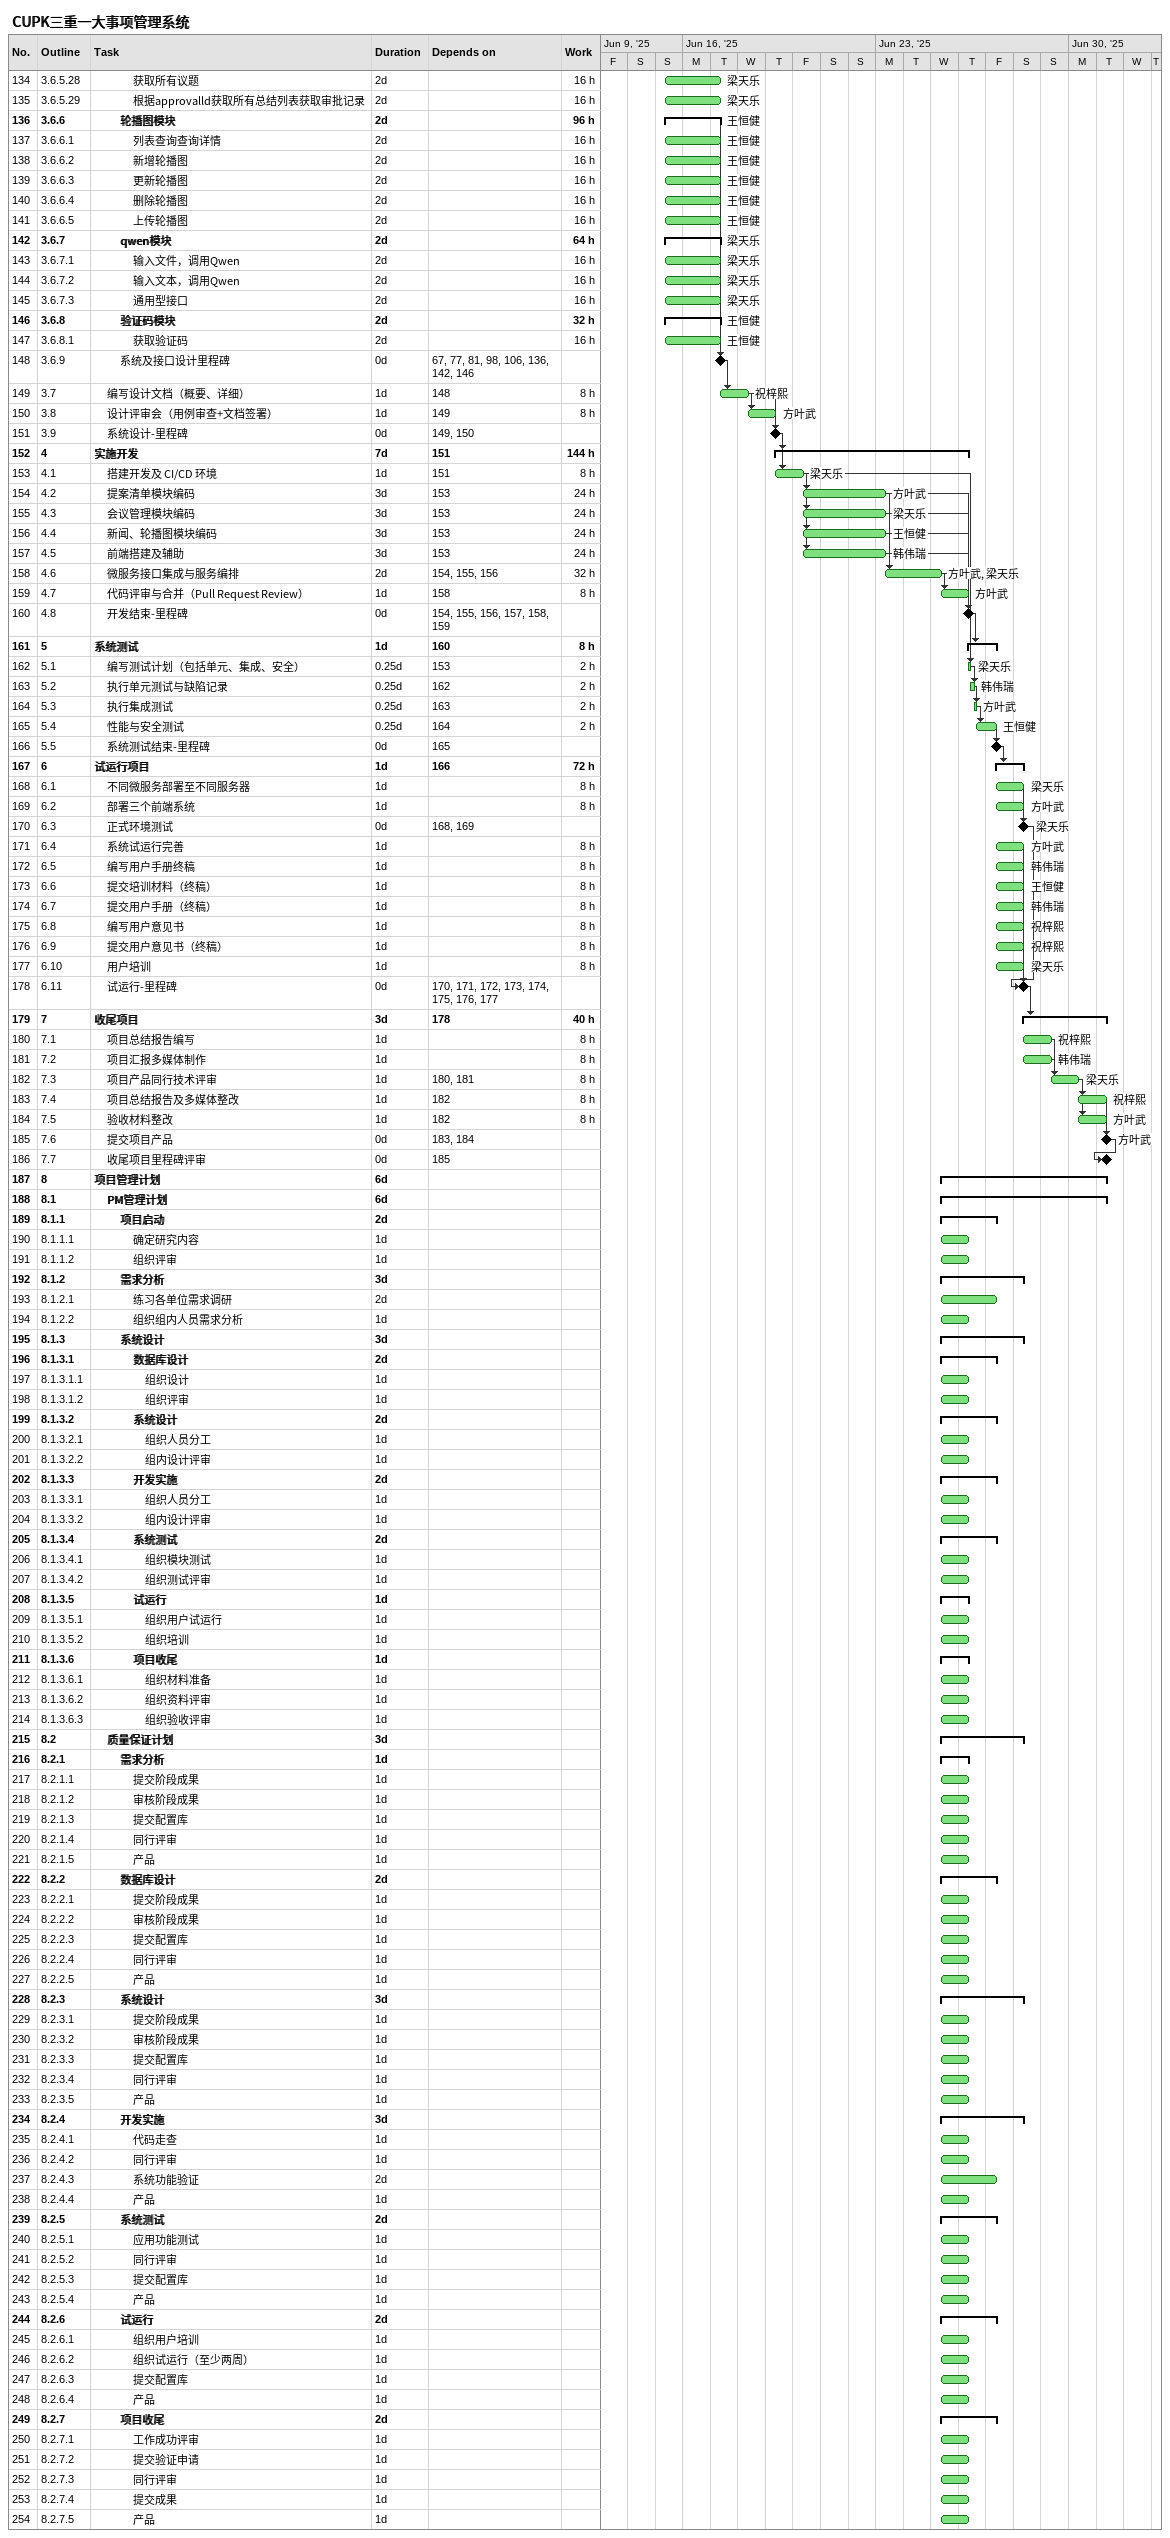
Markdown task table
CUPK三重一大事项管理系统

| ID | WBS | Task | Duration | Start | Finish | Predecessors | Resources | Work (h) |
|---|---|---|---|---|---|---|---|---|
| 134 | 3.6.5.28 | 获取所有议题 | 2d | 2025-06-15 | 2025-06-17 |  | 梁天乐 | 16 |
| 135 | 3.6.5.29 | 根据approvalld获取所有总结列表获取审批记录 | 2d | 2025-06-15 | 2025-06-17 |  | 梁天乐 | 16 |
| 136 | 3.6.6 | **轮播图模块** | 2d | 2025-06-15 | 2025-06-17 |  | 王恒健 | 96 |
| 137 | 3.6.6.1 | 列表查询查询详情 | 2d | 2025-06-15 | 2025-06-17 |  | 王恒健 | 16 |
| 138 | 3.6.6.2 | 新增轮播图 | 2d | 2025-06-15 | 2025-06-17 |  | 王恒健 | 16 |
| 139 | 3.6.6.3 | 更新轮播图 | 2d | 2025-06-15 | 2025-06-17 |  | 王恒健 | 16 |
| 140 | 3.6.6.4 | 删除轮播图 | 2d | 2025-06-15 | 2025-06-17 |  | 王恒健 | 16 |
| 141 | 3.6.6.5 | 上传轮播图 | 2d | 2025-06-15 | 2025-06-17 |  | 王恒健 | 16 |
| 142 | 3.6.7 | **qwen模块** | 2d | 2025-06-15 | 2025-06-17 |  | 梁天乐 | 64 |
| 143 | 3.6.7.1 | 输入文件，调用Qwen | 2d | 2025-06-15 | 2025-06-17 |  | 梁天乐 | 16 |
| 144 | 3.6.7.2 | 输入文本，调用Qwen | 2d | 2025-06-15 | 2025-06-17 |  | 梁天乐 | 16 |
| 145 | 3.6.7.3 | 通用型接口 | 2d | 2025-06-15 | 2025-06-17 |  | 梁天乐 | 16 |
| 146 | 3.6.8 | **验证码模块** | 2d | 2025-06-15 | 2025-06-17 |  | 王恒健 | 32 |
| 147 | 3.6.8.1 | 获取验证码 | 2d | 2025-06-15 | 2025-06-17 |  | 王恒健 | 16 |
| 148 | 3.6.9 | 系统及接口设计里程碑 | 0d | 2025-06-17 | 2025-06-17 | 67, 77, 81, 98, 106, 136, 142, 146 |  |  |
| 149 | 3.7 | 编写设计文档（概要、详细） | 1d | 2025-06-17 | 2025-06-18 | 148 | 祝梓熙 | 8 |
| 150 | 3.8 | 设计评审会（用例审查+文档签署） | 1d | 2025-06-18 | 2025-06-19 | 149 | 方叶武 | 8 |
| 151 | 3.9 | 系统设计-里程碑 | 0d | 2025-06-19 | 2025-06-19 | 149, 150 |  |  |
| 152 | 4 | **实施开发** | 7d | 2025-06-19 | 2025-06-26 | 151 |  | 144 |
| 153 | 4.1 | 搭建开发及 CI/CD 环境 | 1d | 2025-06-19 | 2025-06-20 | 151 | 梁天乐 | 8 |
| 154 | 4.2 | 提案清单模块编码 | 3d | 2025-06-20 | 2025-06-23 | 153 | 方叶武 | 24 |
| 155 | 4.3 | 会议管理模块编码 | 3d | 2025-06-20 | 2025-06-23 | 153 | 梁天乐 | 24 |
| 156 | 4.4 | 新闻、轮播图模块编码 | 3d | 2025-06-20 | 2025-06-23 | 153 | 王恒健 | 24 |
| 157 | 4.5 | 前端搭建及辅助 | 3d | 2025-06-20 | 2025-06-23 | 153 | 韩伟瑞 | 24 |
| 158 | 4.6 | 微服务接口集成与服务编排 | 2d | 2025-06-23 | 2025-06-25 | 154, 155, 156 | 方叶武, 梁天乐 | 32 |
| 159 | 4.7 | 代码评审与合并（Pull Request Review） | 1d | 2025-06-25 | 2025-06-26 | 158 | 方叶武 | 8 |
| 160 | 4.8 | 开发结束-里程碑 | 0d | 2025-06-26 | 2025-06-26 | 154, 155, 156, 157, 158, 159 |  |  |
| 161 | 5 | **系统测试** | 1d | 2025-06-26 | 2025-06-27 | 160 |  | 8 |
| 162 | 5.1 | 编写测试计划（包括单元、集成、安全） | 0.25d | 2025-06-26 | 2025-06-26 | 153 | 梁天乐 | 2 |
| 163 | 5.2 | 执行单元测试与缺陷记录 | 0.25d | 2025-06-26 | 2025-06-26 | 162 | 韩伟瑞 | 2 |
| 164 | 5.3 | 执行集成测试 | 0.25d | 2025-06-26 | 2025-06-26 | 163 | 方叶武 | 2 |
| 165 | 5.4 | 性能与安全测试 | 0.25d | 2025-06-26 | 2025-06-27 | 164 | 王恒健 | 2 |
| 166 | 5.5 | 系统测试结束-里程碑 | 0d | 2025-06-27 | 2025-06-27 | 165 |  |  |
| 167 | 6 | **试运行项目** | 1d | 2025-06-27 | 2025-06-28 | 166 |  | 72 |
| 168 | 6.1 | 不同微服务部署至不同服务器 | 1d | 2025-06-27 | 2025-06-28 |  | 梁天乐 | 8 |
| 169 | 6.2 | 部署三个前端系统 | 1d | 2025-06-27 | 2025-06-28 |  | 方叶武 | 8 |
| 170 | 6.3 | 正式环境测试 | 0d | 2025-06-28 | 2025-06-28 | 168, 169 | 梁天乐 |  |
| 171 | 6.4 | 系统试运行完善 | 1d | 2025-06-27 | 2025-06-28 |  | 方叶武 | 8 |
| 172 | 6.5 | 编写用户手册终稿 | 1d | 2025-06-27 | 2025-06-28 |  | 韩伟瑞 | 8 |
| 173 | 6.6 | 提交培训材料（终稿） | 1d | 2025-06-27 | 2025-06-28 |  | 王恒健 | 8 |
| 174 | 6.7 | 提交用户手册（终稿） | 1d | 2025-06-27 | 2025-06-28 |  | 韩伟瑞 | 8 |
| 175 | 6.8 | 编写用户意见书 | 1d | 2025-06-27 | 2025-06-28 |  | 祝梓熙 | 8 |
| 176 | 6.9 | 提交用户意见书（终稿） | 1d | 2025-06-27 | 2025-06-28 |  | 祝梓熙 | 8 |
| 177 | 6.10 | 用户培训 | 1d | 2025-06-27 | 2025-06-28 |  | 梁天乐 | 8 |
| 178 | 6.11 | 试运行-里程碑 | 0d | 2025-06-28 | 2025-06-28 | 170, 171, 172, 173, 174, 175, 176, 177 |  |  |
| 179 | 7 | **收尾项目** | 3d | 2025-06-28 | 2025-07-01 | 178 |  | 40 |
| 180 | 7.1 | 项目总结报告编写 | 1d | 2025-06-28 | 2025-06-29 |  | 祝梓熙 | 8 |
| 181 | 7.2 | 项目汇报多媒体制作 | 1d | 2025-06-28 | 2025-06-29 |  | 韩伟瑞 | 8 |
| 182 | 7.3 | 项目产品同行技术评审 | 1d | 2025-06-29 | 2025-06-30 | 180, 181 | 梁天乐 | 8 |
| 183 | 7.4 | 项目总结报告及多媒体整改 | 1d | 2025-06-30 | 2025-07-01 | 182 | 祝梓熙 | 8 |
| 184 | 7.5 | 验收材料整改 | 1d | 2025-06-30 | 2025-07-01 | 182 | 方叶武 | 8 |
| 185 | 7.6 | 提交项目产品 | 0d | 2025-07-01 | 2025-07-01 | 183, 184 | 方叶武 |  |
| 186 | 7.7 | 收尾项目里程碑评审 | 0d | 2025-07-01 | 2025-07-01 | 185 |  |  |
| 187 | 8 | **项目管理计划** | 6d | 2025-06-25 | 2025-07-01 |  |  |  |
| 188 | 8.1 | **PM管理计划** | 6d | 2025-06-25 | 2025-07-01 |  |  |  |
| 189 | 8.1.1 | **项目启动** | 2d | 2025-06-25 | 2025-06-27 |  |  |  |
| 190 | 8.1.1.1 | 确定研究内容 | 1d | 2025-06-25 | 2025-06-26 |  |  |  |
| 191 | 8.1.1.2 | 组织评审 | 1d | 2025-06-25 | 2025-06-26 |  |  |  |
| 192 | 8.1.2 | **需求分析** | 3d | 2025-06-25 | 2025-06-28 |  |  |  |
| 193 | 8.1.2.1 | 练习各单位需求调研 | 2d | 2025-06-25 | 2025-06-27 |  |  |  |
| 194 | 8.1.2.2 | 组织组内人员需求分析 | 1d | 2025-06-25 | 2025-06-26 |  |  |  |
| 195 | 8.1.3 | **系统设计** | 3d | 2025-06-25 | 2025-06-28 |  |  |  |
| 196 | 8.1.3.1 | **数据库设计** | 2d | 2025-06-25 | 2025-06-27 |  |  |  |
| 197 | 8.1.3.1.1 | 组织设计 | 1d | 2025-06-25 | 2025-06-26 |  |  |  |
| 198 | 8.1.3.1.2 | 组织评审 | 1d | 2025-06-25 | 2025-06-26 |  |  |  |
| 199 | 8.1.3.2 | **系统设计** | 2d | 2025-06-25 | 2025-06-27 |  |  |  |
| 200 | 8.1.3.2.1 | 组织人员分工 | 1d | 2025-06-25 | 2025-06-26 |  |  |  |
| 201 | 8.1.3.2.2 | 组内设计评审 | 1d | 2025-06-25 | 2025-06-26 |  |  |  |
| 202 | 8.1.3.3 | **开发实施** | 2d | 2025-06-25 | 2025-06-27 |  |  |  |
| 203 | 8.1.3.3.1 | 组织人员分工 | 1d | 2025-06-25 | 2025-06-26 |  |  |  |
| 204 | 8.1.3.3.2 | 组内设计评审 | 1d | 2025-06-25 | 2025-06-26 |  |  |  |
| 205 | 8.1.3.4 | **系统测试** | 2d | 2025-06-25 | 2025-06-27 |  |  |  |
| 206 | 8.1.3.4.1 | 组织模块测试 | 1d | 2025-06-25 | 2025-06-26 |  |  |  |
| 207 | 8.1.3.4.2 | 组织测试评审 | 1d | 2025-06-25 | 2025-06-26 |  |  |  |
| 208 | 8.1.3.5 | **试运行** | 1d | 2025-06-25 | 2025-06-26 |  |  |  |
| 209 | 8.1.3.5.1 | 组织用户试运行 | 1d | 2025-06-25 | 2025-06-26 |  |  |  |
| 210 | 8.1.3.5.2 | 组织培训 | 1d | 2025-06-25 | 2025-06-26 |  |  |  |
| 211 | 8.1.3.6 | **项目收尾** | 1d | 2025-06-25 | 2025-06-26 |  |  |  |
| 212 | 8.1.3.6.1 | 组织材料准备 | 1d | 2025-06-25 | 2025-06-26 |  |  |  |
| 213 | 8.1.3.6.2 | 组织资料评审 | 1d | 2025-06-25 | 2025-06-26 |  |  |  |
| 214 | 8.1.3.6.3 | 组织验收评审 | 1d | 2025-06-25 | 2025-06-26 |  |  |  |
| 215 | 8.2 | **质量保证计划** | 3d | 2025-06-25 | 2025-06-28 |  |  |  |
| 216 | 8.2.1 | **需求分析** | 1d | 2025-06-25 | 2025-06-26 |  |  |  |
| 217 | 8.2.1.1 | 提交阶段成果 | 1d | 2025-06-25 | 2025-06-26 |  |  |  |
| 218 | 8.2.1.2 | 审核阶段成果 | 1d | 2025-06-25 | 2025-06-26 |  |  |  |
| 219 | 8.2.1.3 | 提交配置库 | 1d | 2025-06-25 | 2025-06-26 |  |  |  |
| 220 | 8.2.1.4 | 同行评审 | 1d | 2025-06-25 | 2025-06-26 |  |  |  |
| 221 | 8.2.1.5 | 产品 | 1d | 2025-06-25 | 2025-06-26 |  |  |  |
| 222 | 8.2.2 | **数据库设计** | 2d | 2025-06-25 | 2025-06-27 |  |  |  |
| 223 | 8.2.2.1 | 提交阶段成果 | 1d | 2025-06-25 | 2025-06-26 |  |  |  |
| 224 | 8.2.2.2 | 审核阶段成果 | 1d | 2025-06-25 | 2025-06-26 |  |  |  |
| 225 | 8.2.2.3 | 提交配置库 | 1d | 2025-06-25 | 2025-06-26 |  |  |  |
| 226 | 8.2.2.4 | 同行评审 | 1d | 2025-06-25 | 2025-06-26 |  |  |  |
| 227 | 8.2.2.5 | 产品 | 1d | 2025-06-25 | 2025-06-26 |  |  |  |
| 228 | 8.2.3 | **系统设计** | 3d | 2025-06-25 | 2025-06-28 |  |  |  |
| 229 | 8.2.3.1 | 提交阶段成果 | 1d | 2025-06-25 | 2025-06-26 |  |  |  |
| 230 | 8.2.3.2 | 审核阶段成果 | 1d | 2025-06-25 | 2025-06-26 |  |  |  |
| 231 | 8.2.3.3 | 提交配置库 | 1d | 2025-06-25 | 2025-06-26 |  |  |  |
| 232 | 8.2.3.4 | 同行评审 | 1d | 2025-06-25 | 2025-06-26 |  |  |  |
| 233 | 8.2.3.5 | 产品 | 1d | 2025-06-25 | 2025-06-26 |  |  |  |
| 234 | 8.2.4 | **开发实施** | 3d | 2025-06-25 | 2025-06-28 |  |  |  |
| 235 | 8.2.4.1 | 代码走查 | 1d | 2025-06-25 | 2025-06-26 |  |  |  |
| 236 | 8.2.4.2 | 同行评审 | 1d | 2025-06-25 | 2025-06-26 |  |  |  |
| 237 | 8.2.4.3 | 系统功能验证 | 2d | 2025-06-25 | 2025-06-27 |  |  |  |
| 238 | 8.2.4.4 | 产品 | 1d | 2025-06-25 | 2025-06-26 |  |  |  |
| 239 | 8.2.5 | **系统测试** | 2d | 2025-06-25 | 2025-06-27 |  |  |  |
| 240 | 8.2.5.1 | 应用功能测试 | 1d | 2025-06-25 | 2025-06-26 |  |  |  |
| 241 | 8.2.5.2 | 同行评审 | 1d | 2025-06-25 | 2025-06-26 |  |  |  |
| 242 | 8.2.5.3 | 提交配置库 | 1d | 2025-06-25 | 2025-06-26 |  |  |  |
| 243 | 8.2.5.4 | 产品 | 1d | 2025-06-25 | 2025-06-26 |  |  |  |
| 244 | 8.2.6 | **试运行** | 2d | 2025-06-25 | 2025-06-27 |  |  |  |
| 245 | 8.2.6.1 | 组织用户培训 | 1d | 2025-06-25 | 2025-06-26 |  |  |  |
| 246 | 8.2.6.2 | 组织试运行（至少两周） | 1d | 2025-06-25 | 2025-06-26 |  |  |  |
| 247 | 8.2.6.3 | 提交配置库 | 1d | 2025-06-25 | 2025-06-26 |  |  |  |
| 248 | 8.2.6.4 | 产品 | 1d | 2025-06-25 | 2025-06-26 |  |  |  |
| 249 | 8.2.7 | **项目收尾** | 2d | 2025-06-25 | 2025-06-27 |  |  |  |
| 250 | 8.2.7.1 | 工作成功评审 | 1d | 2025-06-25 | 2025-06-26 |  |  |  |
| 251 | 8.2.7.2 | 提交验证申请 | 1d | 2025-06-25 | 2025-06-26 |  |  |  |
| 252 | 8.2.7.3 | 同行评审 | 1d | 2025-06-25 | 2025-06-26 |  |  |  |
| 253 | 8.2.7.4 | 提交成果 | 1d | 2025-06-25 | 2025-06-26 |  |  |  |
| 254 | 8.2.7.5 | 产品 | 1d | 2025-06-25 | 2025-06-26 |  |  |  |
